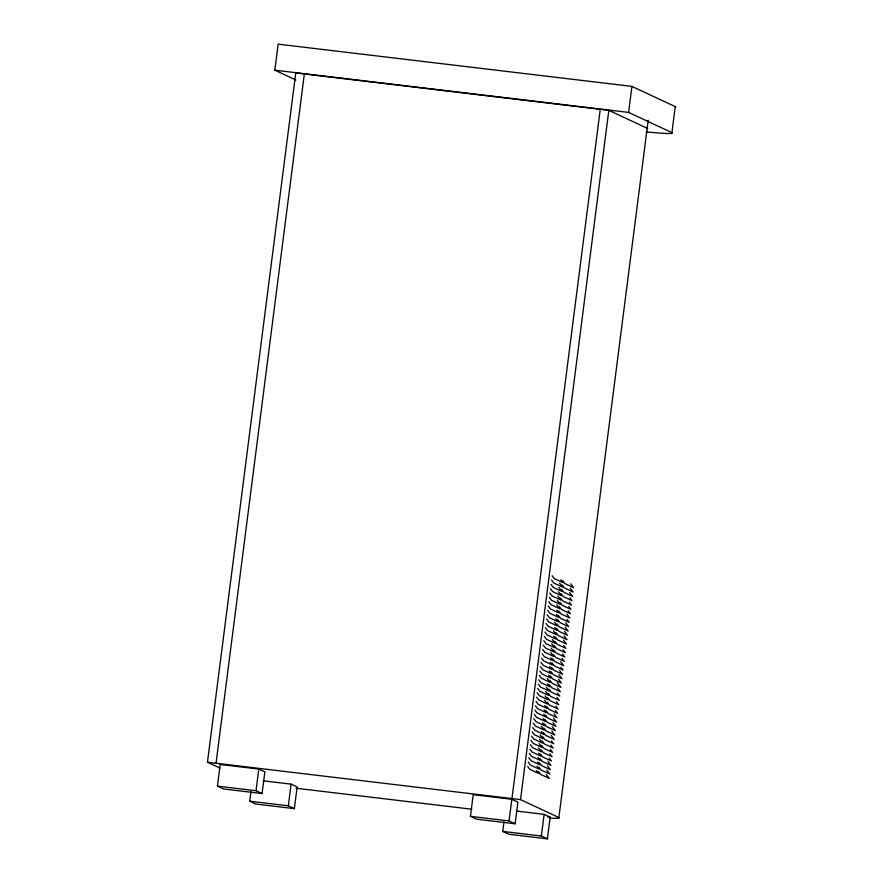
<?xml version="1.0" encoding="UTF-8"?>
<svg xmlns="http://www.w3.org/2000/svg" width="883" height="883" viewBox="0 0 883 883"><rect width="100%" height="100%" fill="white"/><g stroke="black" fill="none" stroke-linecap="round" stroke-linejoin="round"><path stroke-width="1.32" d="M295.871 79.989L274.823 70.165L278.156 44.15L631.919 86.391L675.252 106.622A44.503 2.329 7.3 0 1 675.539 107.273M219.834 768L207.461 762.228L295.761 72.958L608.829 110.342L647.173 128.245A39.393 2.064 7.3 0 1 647.427 128.819M216.037 763.254L304.337 73.984M217.428 786.124L220.198 764.457L258.796 769.06L264.856 771.885L262.074 793.563L223.476 788.949L217.428 786.124L256.026 790.738L262.074 793.563M263.145 780.804L291.092 784.137L297.152 786.963L294.37 808.64L255.772 804.027L249.723 801.201L250.938 791.72M256.026 790.738L258.796 769.06M294.37 808.64L288.322 805.815L291.092 784.137M470.451 816.345L473.233 794.667L511.831 799.27L517.88 802.095L515.109 823.773L476.511 819.17L470.451 816.345L509.049 820.947L515.109 823.773M516.169 811.013L544.127 814.347L550.175 817.172L547.405 838.85L508.807 834.236L502.747 831.411L503.961 821.93M509.049 820.947L511.831 799.27M511.952 798.585L600.252 109.315M648.199 120.243L558.884 817.515L520.529 799.612L608.829 110.342M675.252 106.622L671.919 132.627L628.586 112.406L631.919 86.391M547.405 838.85L541.345 836.024L544.127 814.347M274.823 70.165L628.586 112.406M207.461 762.228L520.529 799.612M547.515 816.852L550.175 817.172M295.915 788.221L471.798 809.214M249.723 801.201L288.322 805.815M502.747 831.411L541.345 836.024M570.716 583.795L573.707 587.67L564.965 583.586L562.725 580.683M570.164 588.122L573.155 592.007L564.403 587.923L562.162 585.01M560.848 579.811L563.089 582.714L554.347 578.63L552.107 575.727M569.612 592.46L572.592 596.345L563.851 592.261L561.61 589.347M559.546 583.166L562.537 587.052L553.784 582.968L551.544 580.054M569.8 597.769L572.041 600.672L563.299 596.588L561.058 593.685M558.994 587.504L561.985 591.389L553.233 587.305L550.992 584.391M569.248 602.107L571.489 605.01L562.736 600.926L560.495 598.023M558.442 591.842L561.422 595.716L552.681 591.632L550.44 588.729M568.685 606.433L570.926 609.347L562.184 605.263L559.943 602.349M557.879 596.18L560.871 600.054L552.118 595.97L549.888 593.067M568.133 610.771L570.374 613.685L561.632 609.601L559.392 606.687M557.328 600.506L560.319 604.391L551.566 600.308L549.325 597.394M566.831 614.138L569.822 618.012L561.069 613.928L558.829 611.025M556.776 604.844L559.756 608.729L551.014 604.645L548.773 601.731M567.029 619.447L569.259 622.349L560.517 618.266L558.277 615.363M556.963 610.153L559.204 613.056L550.462 608.972L548.222 606.069M565.727 622.802L568.707 626.687L559.965 622.603L557.725 619.689M556.411 614.491L558.652 617.394L549.899 613.31L547.659 610.407M565.164 627.14L568.155 631.025L559.403 626.941L557.162 624.027M555.849 618.817L558.089 621.731L549.347 617.647L547.107 614.734M564.612 631.477L567.603 635.352L558.851 631.268L556.61 628.365M554.546 622.184L557.537 626.069L548.796 621.985L546.555 619.071M564.06 635.815L567.041 639.689L558.299 635.605L556.058 632.703M554.745 627.493L556.985 630.396L548.233 626.312L545.992 623.409M563.497 640.142L566.489 644.027L557.747 639.943L555.506 637.029M553.442 630.859L556.422 634.734L547.681 630.65L545.44 627.747M563.696 645.451L565.937 648.365L557.184 644.281L554.943 641.367M553.63 636.157L555.871 639.071L547.129 634.987L544.888 632.073M563.133 649.789L565.374 652.692L556.632 648.608L554.392 645.705M552.328 639.524L555.319 643.409L546.566 639.325L544.325 636.411M562.581 654.126L564.822 657.029L556.08 652.945L553.84 650.043M551.776 643.862L554.756 647.736L546.014 643.652L543.773 640.749M562.029 658.453L564.27 661.367L555.517 657.283L553.277 654.369M551.224 648.199L554.204 652.073L545.462 647.99L543.222 645.087M560.727 661.82L563.707 665.705L554.966 661.621L552.725 658.707M550.661 652.537L553.652 656.411L544.899 652.327L542.659 649.413M560.915 667.129L563.155 670.031L554.414 665.948L552.173 663.045M550.86 657.835L553.1 660.749L544.347 656.665L542.107 653.751M559.612 670.495L562.603 674.369L553.851 670.285L551.61 667.382M550.297 662.173L552.537 665.076L543.796 660.992L541.555 658.089M559.06 674.833L562.041 678.707L553.299 674.623L551.058 671.709M549.745 666.51L551.985 669.413L543.233 665.329L541.003 662.427M558.509 679.159L561.489 683.045L552.747 678.961L550.506 676.047M549.193 670.837L551.433 673.751L542.681 669.667L540.44 666.753M557.206 682.526L560.937 687.371L552.184 683.287L549.943 680.385M548.63 675.175L550.871 678.089L542.129 674.005L539.888 671.091M557.394 687.835L560.374 691.709L551.632 687.625L549.392 684.722M547.328 678.541L550.319 682.416L541.577 678.332L539.336 675.429M557.581 693.133L559.822 696.047L551.08 691.963L548.84 689.049M547.526 683.85L549.767 686.753L541.014 682.669L538.773 679.767M557.03 697.471L559.27 700.385L550.517 696.301L548.277 693.387M546.224 687.217L549.204 691.091L540.462 687.007L538.222 684.093M556.478 701.808L558.718 704.711L549.966 700.627L547.725 697.725M545.661 691.544L548.652 695.429L539.91 691.345L537.67 688.431M555.915 706.146L558.155 709.049L549.414 704.965L547.173 702.062M545.109 695.881L548.1 699.755L539.347 695.672L537.107 692.769M555.363 710.473L557.603 713.387L548.851 709.303L546.621 706.389M544.557 700.219L547.537 704.093L538.796 700.009L536.555 697.106M554.06 713.839L557.052 717.724L548.299 713.641L546.058 710.727M544.745 705.517L546.985 708.431L538.244 704.347L536.003 701.433M553.509 718.177L556.489 722.051L547.747 717.967L545.506 715.064M544.193 709.855L546.434 712.769L537.681 708.685L535.44 705.771M552.946 722.515L555.937 726.389L547.195 722.305L544.954 719.402M543.641 714.192L545.871 717.095L537.129 713.011L534.888 710.109M552.394 726.852L555.385 730.727L546.632 726.643L544.392 723.729M543.078 718.53L545.319 721.433L536.577 717.349L534.336 714.446M551.842 731.179L554.822 735.064L546.08 730.981L543.84 728.067M542.526 722.857L544.767 725.771L536.014 721.687L533.774 718.773M551.279 735.517L554.27 739.391L545.528 735.307L543.288 732.404M541.224 726.223L544.215 730.109L535.462 726.025L533.222 723.111M551.478 740.826L553.718 743.729L544.966 739.645L542.725 736.742M541.411 731.532L543.652 734.435L534.91 730.351L532.67 727.449M550.915 745.153L553.155 748.067L544.414 743.983L542.173 741.08M540.109 734.899L543.1 738.773L534.347 734.689L532.118 731.786M550.363 749.49L552.603 752.404L543.862 748.32L541.621 745.407M539.557 739.237L542.548 743.111L533.796 739.027L531.555 736.124M549.811 753.828L552.052 756.731L543.299 752.647L541.058 749.744M539.005 743.563L541.985 747.448L533.244 743.365L531.003 740.451M549.259 758.166L551.489 761.069L542.747 756.985L540.506 754.082M538.442 747.901L541.434 751.775L532.692 747.702L530.451 744.788M547.957 761.532L550.937 765.406L542.195 761.323L539.954 758.42M538.641 753.21L540.882 756.113L532.129 752.029L529.888 749.126M547.394 765.859L550.385 769.744L541.632 765.66L539.392 762.746M538.078 757.537L540.319 760.451L531.577 756.367L529.336 753.464M546.842 770.197L549.833 774.071L541.08 769.998L538.84 767.084M537.526 761.874L539.767 764.788L531.025 760.705L528.785 757.791M546.29 774.534L549.27 778.409L540.528 774.325L538.288 771.422M536.974 766.212L539.215 769.115L530.462 765.042L528.222 762.128M536.411 770.55L538.652 773.453L529.91 769.369L527.67 766.466M558.884 817.515A39.393 2.064 7.3 0 1 549.734 818.033M671.919 132.627A44.503 2.329 7.3 0 1 646.201 131.854"/></g></svg>
